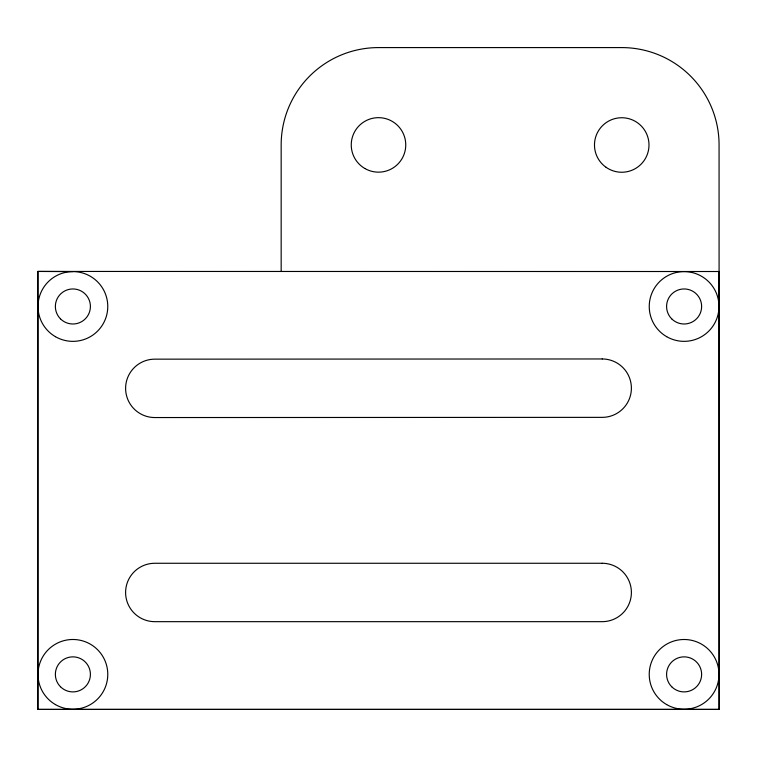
<?xml version="1.0" encoding="UTF-8"?>
<svg xmlns="http://www.w3.org/2000/svg" width="757" height="757" viewBox="0 0 757 757"><rect width="100%" height="100%" fill="white"/><g stroke="black" fill="none" stroke-linecap="round" stroke-linejoin="round"><path stroke-width="1.14" d="M281.169 271.508L281.169 144.909A97.322 97.322 0 0 1 378.5 47.587L621.734 47.587A97.331 97.331 0 0 1 719.065 144.918L719.15 709.413L37.85 709.413L37.85 271.441L719.065 271.517M72.89 271.593L37.85 271.441L37.85 709.413L719.15 709.413L719.065 271.441M602.193 358.96L154.797 359.159A29.201 29.201 0 0 0 125.605 388.35A29.201 29.201 0 0 0 154.797 417.552L602.193 417.362A29.201 29.201 0 0 0 631.395 388.161A29.201 29.201 0 0 0 602.193 358.96M602.193 563.265L154.797 563.274A29.201 29.201 0 0 0 125.596 592.466A29.201 29.201 0 0 0 154.797 621.667L602.193 621.667A29.201 29.201 0 0 0 631.395 592.466A29.201 29.201 0 0 0 602.193 563.265M55.441 704.587A34.888 34.888 0 0 0 107.778 674.373A34.888 34.888 0 0 0 55.441 644.16A34.888 34.888 0 0 0 55.441 704.587M666.671 704.587A34.879 34.879 0 0 0 718.989 674.373A34.879 34.879 0 0 0 666.671 644.169A34.879 34.879 0 0 0 666.671 704.587M55.45 336.685A34.879 34.879 0 0 0 107.768 306.471A34.879 34.879 0 0 0 55.45 276.267A34.879 34.879 0 0 0 55.45 336.685M666.671 336.676A34.879 34.879 0 0 0 718.989 306.471A34.879 34.879 0 0 0 666.671 276.277A34.879 34.879 0 0 0 666.671 336.676M60.503 686.769A17.515 17.515 0 0 0 89.809 678.915A17.515 17.515 0 0 0 68.357 657.454A17.515 17.515 0 0 0 60.503 686.769M671.724 686.769A17.515 17.515 0 0 0 701.029 678.915A17.515 17.515 0 0 0 679.578 657.454A17.515 17.515 0 0 0 671.724 686.769M671.724 318.867A17.515 17.515 0 0 0 701.029 311.013A17.515 17.515 0 0 0 679.578 289.553A17.515 17.515 0 0 0 671.724 318.867M60.503 318.867A17.515 17.515 0 0 0 89.809 311.013A17.515 17.515 0 0 0 68.357 289.553A17.515 17.515 0 0 0 60.503 318.867M606.073 167.297A27.252 27.252 0 0 0 648.881 147.397A27.252 27.252 0 0 0 610.246 120.278A27.252 27.252 0 0 0 606.073 167.297M364.874 168.508A27.252 27.252 0 0 0 405.752 144.909A27.252 27.252 0 0 0 364.874 121.309A27.252 27.252 0 0 0 364.874 168.508"/></g></svg>
